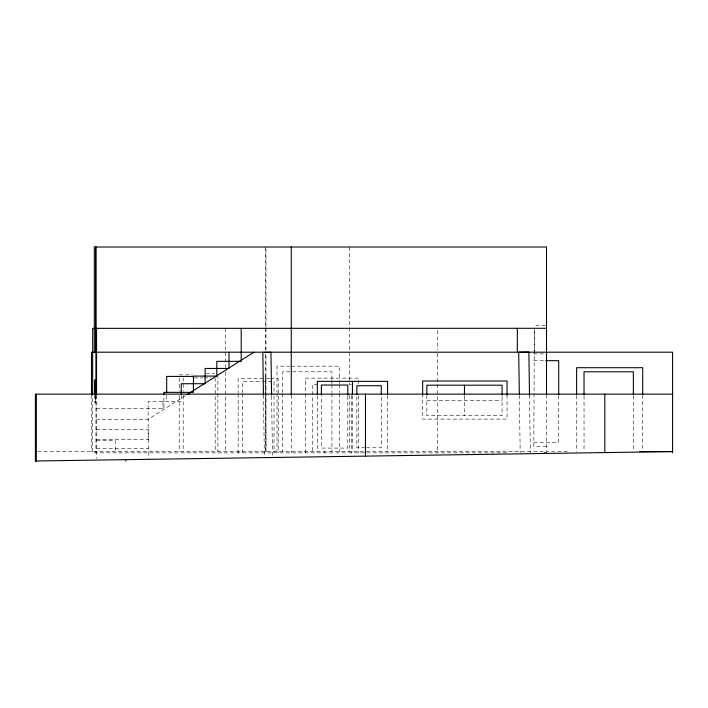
<?xml version="1.0" encoding="UTF-8"?>
<svg xmlns="http://www.w3.org/2000/svg" width="708" height="708" viewBox="0 0 708 708"><rect width="100%" height="100%" fill="white"/><g stroke="black" fill="none" stroke-linecap="round" stroke-linejoin="round"><path stroke-width="0.53" stroke-dasharray="3.54 2.66" d="M546.514 446.421L533.805 446.421L534.319 330.105M185.496 395.613L148.176 419.304L96.553 419.304M545.505 325.423L534.319 325.423L534.319 326.361M533.805 353.894L545.505 353.894M533.805 360.691L544.638 360.691M290.165 366.178L276.996 366.178L276.996 392.453M291.262 366.178L339.53 366.178L339.53 379.32M206.178 373.603L214.683 373.603M179.221 374.815L192.47 374.815M194.222 377.868L203.054 377.868M204.161 377.868L210.789 377.868M358.381 378.125L305.511 378.125L305.511 392.409M269.562 378.63L238.154 378.63L238.154 392.825M270.642 378.63L278.226 378.63L278.226 395.011M271.854 381.683L242.579 381.683L242.579 392.63M317.724 384.479L312.299 384.479L312.299 452.863M349.186 384.479L351.354 384.479M426.836 400.454L502.078 400.454M94.907 401.551L95.368 401.551L95.368 395.453M96.553 408.631L163.937 408.631L163.937 394.391M96.323 429.473L148.415 429.473L148.415 458.448M96.323 430.995L96.828 430.995M96.553 439.641L148.415 439.641M96.553 440.739L115.501 440.739L115.501 452.863M533.805 442.544L558.718 442.544L558.718 396.091M365.355 447.757L356.867 447.757L356.867 395.524M366.417 447.757L381.276 447.757L381.276 395.524M96.553 448.288L148.415 448.288M37.604 451.589L545.833 451.589M567.4 451.589L546.514 451.589L546.514 395.268M506.848 452.863L92.677 452.863L92.677 394.126M529.504 395.117L530.354 452.58M519.345 395.268L520.194 452.731M271.598 396.117L272.465 455.306M263.447 395.144L264.349 456.527M265.739 376.683L265.996 451.589L265.996 352.195M642.722 395.294L642.722 450.483M633.35 395.843L633.35 450.492M584.038 395.843L584.038 451.589M576.639 395.294L576.639 451.589M534.319 329.131L534.319 353.894M507.052 395.153L507.052 419.118L422.658 419.118L422.658 395.153M502.078 396.091L502.078 415.702L426.836 415.702L426.836 396.091M464.457 396.091L464.457 415.702M437.42 330.521L437.42 350.026M437.42 353.301L437.42 452.863M387.568 395.613L387.568 451.589M358.381 380.32L358.381 383.621M358.381 395.71L358.381 452.863M352.442 395.613L352.442 451.589M351.354 395.506L351.354 452.863M349.389 247.004L349.389 350.026M349.389 352.195L349.389 384.311M349.389 395.25L349.389 451.589M347.805 396.099L347.805 448.084L321.37 448.084L321.37 396.099M339.53 380.408L339.53 383.701M339.53 384.789L339.53 392.453M339.53 393.551L339.53 451.589M331.937 379.444L331.937 371.797L282.625 371.797L282.625 392.559M331.937 380.541L331.937 383.816M331.937 384.913L331.937 392.559M331.937 393.657L331.937 451.589M324.149 451.332L324.149 452.863M317.326 395.613L317.326 451.589M305.511 393.515L305.511 452.863M291.271 395.153L291.271 452.863M282.625 393.657L282.625 451.589M278.226 396.099L278.226 452.863M276.996 393.551L276.996 451.589M274.023 381.683L274.023 394.825M274.023 395.922L274.023 452.863M265.996 249.207L265.996 327.246M265.996 328.353L265.996 350.026M265.597 247.004L265.597 326.999M265.597 328.087L265.597 350.009M265.597 354.407L265.597 451.589M242.579 393.728L242.579 452.863M238.154 393.913L238.154 452.863M225.675 328.353L225.675 350.026M225.675 352.195L225.675 367.656M225.675 372.054L225.675 451.589M217.86 374.815L217.86 451.589M215.205 377.868L215.205 451.589M183.177 377.868L183.177 391.073M183.177 395.471L183.177 451.589M181.221 395.338L181.221 401.507L148.176 401.507L148.176 439.641M179.221 378.107L179.221 391.267M179.221 395.657L179.221 451.589M166.69 395.462L166.69 401.507M162.937 401.507L162.937 408.631M96.553 395.338L96.553 458.448M95.916 395.338L95.916 452.863M95.376 395.639L95.376 403.073L94.899 403.073L94.907 395.453M95.138 395.453L95.138 401.551M91.5 395.268L91.5 451.589"/><path stroke-width="1.06" d="M187.204 394.533L253.88 352.195M672.6 394.126L35.4 394.126L35.4 460.996L672.6 451.589L639.926 451.589M94.872 328.353L92.677 328.353L92.677 394.232M95.677 328.353L546.514 328.3M545.718 360.691L558.718 360.691L558.718 394.984M193.426 376.417L166.69 376.417L166.69 392.356M94.907 381.214L95.368 381.214L95.368 394.436M94.907 391.382L95.368 391.382M544.31 452.863L546.514 452.863M35.4 460.996L36.329 460.996L36.329 394.126M529.504 395.117L528.867 352.018L518.707 352.168L519.327 394.161M271.58 395.02L270.943 352.274L262.81 352.389L263.447 395.144M672.6 452.863L672.6 352.195L91.5 352.195L91.5 394.161M642.722 394.188L642.722 367.7L576.639 367.7L576.639 394.188M633.35 394.745L633.35 371.797L584.038 371.797L584.038 394.745M604.8 394.126L604.8 452.589M546.514 394.648L546.514 247.004L94.306 247.004L94.306 352.195M517.318 328.3L517.318 352.195M507.052 395.153L507.052 380.993L422.658 380.993L422.658 395.153M502.078 395.002L502.078 385.196L426.836 385.196L426.836 395.002M464.457 385.196L464.457 395.002M387.568 394.515L387.568 381.346L317.326 381.346L317.326 394.515M381.276 394.436L381.276 385.727L356.867 385.727L356.867 394.436M365.461 394.126L365.461 456.129M352.442 381.346L352.442 394.515M347.805 394.993L347.805 385.037L321.37 385.037L321.37 394.993M291.271 247.004L291.271 395.153M241.216 328.353L241.216 361.346L216.807 361.346L216.807 376.09L193.426 376.09L193.426 392.356L163.937 392.356L163.937 394.391M229.011 352.195L229.011 368.461L205.116 368.461L205.116 383.718L181.221 383.718L181.221 394.347M125.803 460.483L125.803 460.996M96.553 328.353L96.553 394.843M95.916 247.004L95.916 394.232M95.677 247.004L95.677 352.195M95.376 394.577L95.376 379.692L94.899 379.692L94.899 394.577M95.138 381.214L95.138 394.436"/></g></svg>
